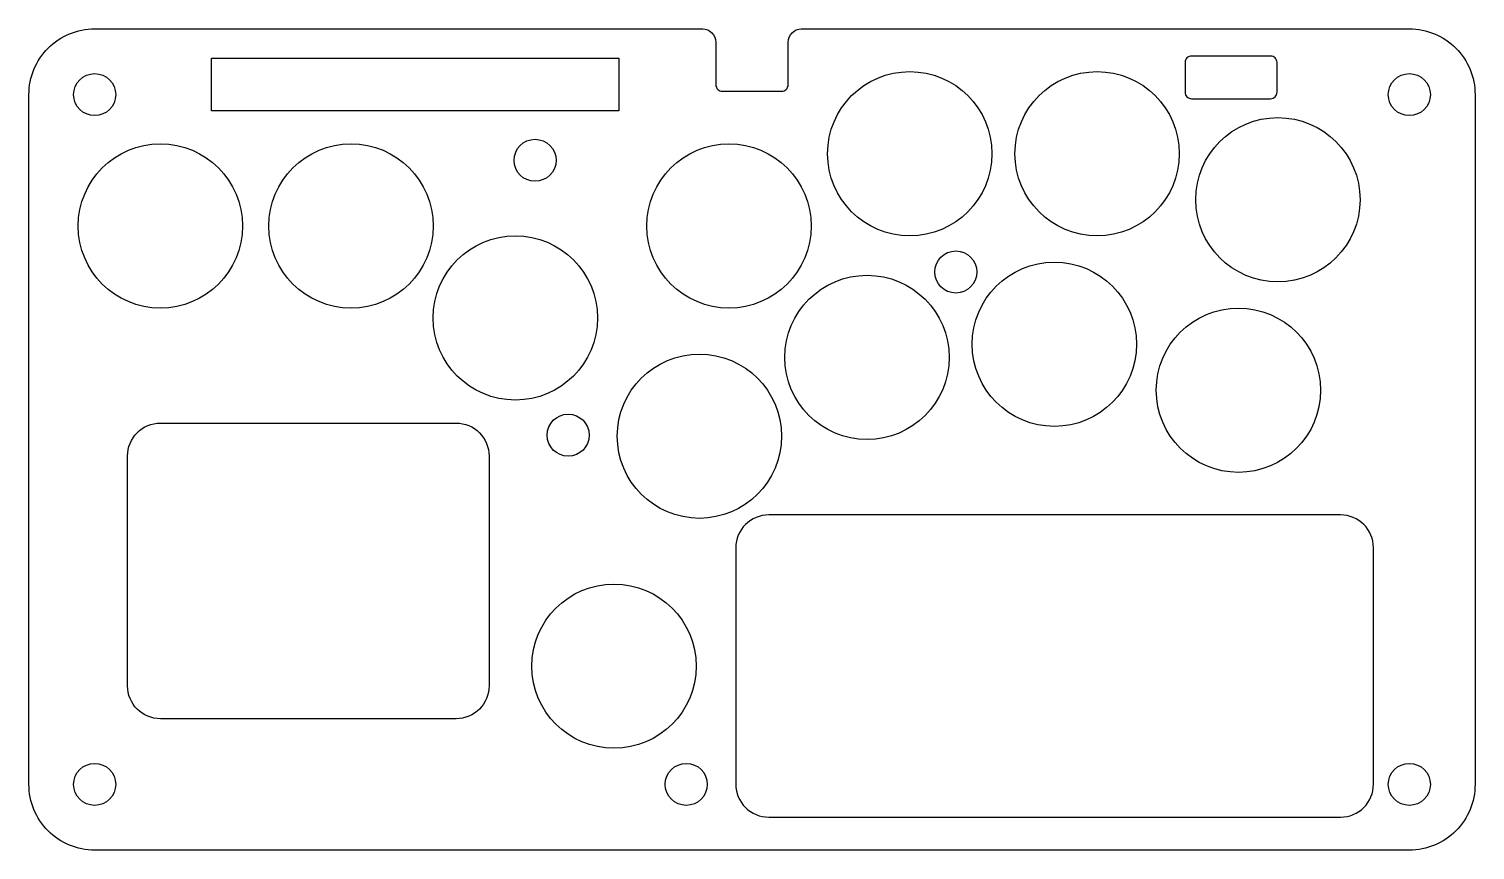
# Model space of a CAD drawing. Header units: millimetres. Extents: x 0 to 220, y -125 to 0.
import ezdxf

# ---------------------------------------------------------------- set-up
doc = ezdxf.new("R2010")
doc.units = ezdxf.units.MM
doc.layers.get('0').update_dxf_attribs({"linetype": 'CONTINUOUS'})

msp = doc.modelspace()

# ---------------------------------------------------------------- linework, layer by layer
for points in [[(0, -115), (0, -10, -0.414214), (10, 0), (102.5, 0, -0.414214), (104.5, -2), (104.5, -8.5, 0.414214), (105.5, -9.5), (110, -9.5), (114.5, -9.5, 0.414214), (115.5, -8.5), (115.5, -2, -0.414214), (117.5, 0), (210, 0, -0.414214), (220, -10), (220, -115, -0.414214), (210, -125), (10, -125, -0.414214)], [(188.88, -4.13), (176.88, -4.13, 0.414214), (175.88, -5.13), (175.88, -9.63, 0.414214), (176.88, -10.63), (188.88, -10.63, 0.414214), (189.88, -9.63), (189.88, -5.13, 0.414214)], [(15, -100), (15, -65, -0.414214), (20, -60), (65, -60, -0.414214), (70, -65), (70, -100, -0.414214), (65, -105), (20, -105, -0.414214)], [(199.54, -73.98), (112.54, -73.98, 0.414214), (107.54, -78.98), (107.54, -114.98, 0.414214), (112.54, -119.98), (199.54, -119.98, 0.414214), (204.54, -114.98), (204.54, -78.98, 0.414214)]]:
    msp.add_lwpolyline(points, format="xyb", close=True)
msp.add_lwpolyline([(27.76, -12.47), (27.76, -4.47), (89.76, -4.47), (89.76, -12.47)], close=True)
for centre, radius in [((134, -19), 12.5), ((162.5, -19), 12.5), ((10, -10), 3.2), ((210, -10), 3.2), ((190, -26), 12.5), ((20, -30), 12.5), ((49, -30), 12.5), ((77, -20), 3.2), ((106.5, -30), 12.5), ((74, -44), 12.5), ((141, -37), 3.2), ((156, -48), 12.5), ((127.5, -50), 12.5), ((184, -55), 12.5), ((102, -62), 12.5), ((82.04, -61.84), 3.2), ((89, -97), 12.5), ((10, -115), 3.2), ((100, -115), 3.2), ((210, -115), 3.2)]:
    msp.add_circle(centre, radius)

doc.saveas('drawing.dxf')
